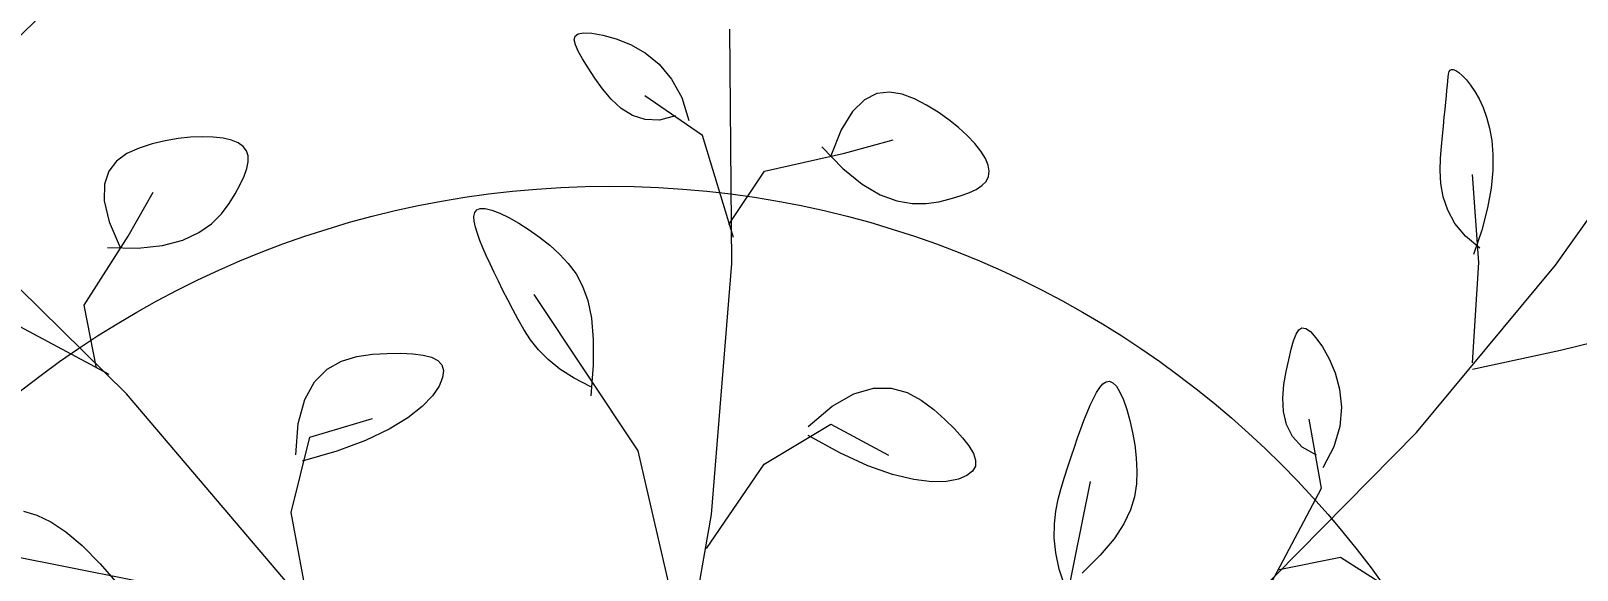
# Model space of a CAD drawing. Header units: centimetres. Extents: x -26724 to 60145, y -23645 to 6771.
# Drawn here: x -19266.5 to -19217.23, y 1058.1 to 1075.28 of the extents above; entities that cross this region are included whole.
import ezdxf

# ---------------------------------------------------------------- set-up
doc = ezdxf.new("R2010")
doc.units = ezdxf.units.CM
doc.linetypes.add('AUSGEZOGEN', pattern=[0])
doc.linetypes.add('PUNKT2_S9', pattern=[0.35, 0.15, -0.1, 0, -0.1])
doc.layers.add('4.KOTE', color=88, linetype='Continuous', lineweight=15)
doc.layers.add('Moebel', color=252, linetype='PUNKT2_S9', lineweight=13)
doc.styles.get("Standard").update_dxf_attribs({"font": 'calibri.ttf'})
doc.dimstyles.new('ja 1 50', dxfattribs={"dimtxt": 10, "dimasz": 5, "dimexe": 5, "dimexo": 5, "dimgap": 1, "dimtad": 1, "dimdec": 0, "dimtxsty": 'Standard', "dimblk": 'ARCHTICK', "dimcen": 2.5, "dimclrd": 256, "dimclrt": 7, "dimadec": 0, "dimazin": 0, "dimtfac": 1, "dimtdec": 0, "dimtix": 1, "dimtmove": 1, "dimatfit": 3, "dimldrblk": 'ARCHTICK', "dimfxl": 10, "dimfxlon": 1, "dimlwd": 0, "dimlwe": 9, "dimarcsym": 0})

# ---------------------------------------------------------------- blocks, each defined once
blk = doc.blocks.new('ggggt')
at = {"layer": 'Moebel', "color": 91, "linetype": 'AUSGEZOGEN', "lineweight": 18, "transparency": 33554687}
for p, q in [((1566.739, 2025.265, 13.5), (1566.915, 2025.296, 13.5)), ((1566.915, 2025.296, 13.5), (1567.178, 2025.282, 13.5)), ((1567.178, 2025.282, 13.5), (1567.53, 2025.223, 13.5)), ((1571.64, 2017.939, 13.5), (1571.575, 2025.413, 13.5)), ((1566.615, 2025.073, 13.5), (1566.641, 2025.19, 13.5)), ((1566.652, 2024.912, 13.5), (1566.615, 2025.073, 13.5)), ((1566.641, 2025.19, 13.5), (1566.739, 2025.265, 13.5)), ((1566.743, 2024.708, 13.5), (1566.652, 2024.912, 13.5)), ((1567.53, 2025.223, 13.5), (1567.949, 2025.107, 13.5)), ((1567.949, 2025.107, 13.5), (1568.406, 2024.921, 13.5)), ((1568.406, 2024.921, 13.5), (1568.872, 2024.653, 13.5)), ((1566.882, 2024.462, 13.5), (1566.743, 2024.708, 13.5)), ((1567.059, 2024.174, 13.5), (1566.882, 2024.462, 13.5)), ((1568.872, 2024.653, 13.5), (1569.32, 2024.29, 13.5)), ((1567.27, 2023.848, 13.5), (1567.059, 2024.174, 13.5)), ((1567.513, 2023.507, 13.5), (1567.27, 2023.848, 13.5)), ((1569.32, 2024.29, 13.5), (1569.72, 2023.819, 13.5)), ((1569.72, 2023.819, 13.5), (1570.045, 2023.228, 13.5)), ((1594.454, 2023.763, 13.5), (1594.466, 2023.883, 13.5)), ((1594.466, 2023.883, 13.5), (1594.48, 2023.981, 13.5)), ((1594.48, 2023.981, 13.5), (1594.501, 2024.056, 13.5)), ((1594.501, 2024.056, 13.5), (1594.531, 2024.106, 13.5)), ((1594.531, 2024.106, 13.5), (1594.574, 2024.129, 13.5)), ((1594.574, 2024.129, 13.5), (1594.632, 2024.124, 13.5)), ((1594.632, 2024.124, 13.5), (1594.71, 2024.089, 13.5)), ((1594.71, 2024.089, 13.5), (1594.807, 2024.024, 13.5)), ((1594.807, 2024.024, 13.5), (1594.922, 2023.926, 13.5)), ((1594.922, 2023.926, 13.5), (1595.049, 2023.795, 13.5)), ((1567.794, 2023.178, 13.5), (1567.513, 2023.507, 13.5)), ((1576.262, 2023.355, 13.5), (1575.867, 2023.158, 13.5)), ((1576.663, 2023.406, 13.5), (1576.262, 2023.355, 13.5)), ((1577.066, 2023.341, 13.5), (1576.663, 2023.406, 13.5)), ((1577.462, 2023.193, 13.5), (1577.066, 2023.341, 13.5)), ((1594.412, 2023.283, 13.5), (1594.429, 2023.463, 13.5)), ((1594.429, 2023.463, 13.5), (1594.443, 2023.623, 13.5)), ((1594.443, 2023.623, 13.5), (1594.454, 2023.763, 13.5)), ((1595.049, 2023.795, 13.5), (1595.183, 2023.629, 13.5)), ((1595.183, 2023.629, 13.5), (1595.32, 2023.429, 13.5)), ((1595.32, 2023.429, 13.5), (1595.453, 2023.192, 13.5)), ((1568.113, 2022.887, 13.5), (1567.794, 2023.178, 13.5)), ((1568.475, 2022.661, 13.5), (1568.113, 2022.887, 13.5)), ((1570.7, 2022.019, 13.5), (1568.862, 2023.29, 13.5)), ((1570.045, 2023.228, 13.5), (1570.265, 2022.503, 13.5)), ((1575.867, 2023.158, 13.5), (1575.486, 2022.783, 13.5)), ((1577.846, 2022.993, 13.5), (1577.462, 2023.193, 13.5)), ((1578.211, 2022.767, 13.5), (1577.846, 2022.993, 13.5)), ((1594.345, 2022.603, 13.5), (1594.37, 2022.855, 13.5)), ((1594.37, 2022.855, 13.5), (1594.392, 2023.081, 13.5)), ((1594.392, 2023.081, 13.5), (1594.412, 2023.283, 13.5)), ((1595.453, 2023.192, 13.5), (1595.58, 2022.919, 13.5)), ((1595.58, 2022.919, 13.5), (1595.694, 2022.607, 13.5)), ((1597.891, 2017.891, 13.5), (1601.589, 2023.089, 13.5)), ((1568.882, 2022.528, 13.5), (1568.475, 2022.661, 13.5)), ((1569.336, 2022.513, 13.5), (1568.882, 2022.528, 13.5)), ((1569.84, 2022.644, 13.5), (1569.336, 2022.513, 13.5)), ((1575.486, 2022.783, 13.5), (1575.125, 2022.199, 13.5)), ((1578.553, 2022.526, 13.5), (1578.211, 2022.767, 13.5)), ((1578.865, 2022.275, 13.5), (1578.553, 2022.526, 13.5)), ((1594.318, 2022.323, 13.5), (1594.345, 2022.603, 13.5)), ((1595.694, 2022.607, 13.5), (1595.791, 2022.255, 13.5)), ((1553.579, 2021.851, 13.5), (1553.16, 2021.752, 13.5)), ((1553.991, 2021.922, 13.5), (1553.579, 2021.851, 13.5)), ((1554.389, 2021.965, 13.5), (1553.991, 2021.922, 13.5)), ((1554.766, 2021.982, 13.5), (1554.389, 2021.965, 13.5)), ((1555.114, 2021.972, 13.5), (1554.766, 2021.982, 13.5)), ((1555.426, 2021.935, 13.5), (1555.114, 2021.972, 13.5)), ((1555.693, 2021.873, 13.5), (1555.426, 2021.935, 13.5)), ((1555.909, 2021.786, 13.5), (1555.693, 2021.873, 13.5)), ((1571.688, 2018.766, 13.5), (1570.7, 2022.019, 13.5)), ((1575.125, 2022.199, 13.5), (1574.791, 2021.375, 13.5)), ((1575.227, 2021.457, 13.5), (1576.784, 2021.883, 13.5)), ((1579.143, 2022.02, 13.5), (1578.865, 2022.275, 13.5)), ((1579.382, 2021.766, 13.5), (1579.143, 2022.02, 13.5)), ((1594.259, 2021.674, 13.5), (1594.29, 2022.014, 13.5)), ((1594.29, 2022.014, 13.5), (1594.318, 2022.323, 13.5)), ((1595.791, 2022.255, 13.5), (1595.861, 2021.859, 13.5)), ((1595.861, 2021.859, 13.5), (1595.898, 2021.412, 13.5)), ((1552.362, 2021.447, 13.5), (1552.032, 2021.208, 13.5)), ((1552.747, 2021.623, 13.5), (1552.362, 2021.447, 13.5)), ((1553.16, 2021.752, 13.5), (1552.747, 2021.623, 13.5)), ((1556.067, 2021.673, 13.5), (1555.909, 2021.786, 13.5)), ((1556.17, 2021.535, 13.5), (1556.067, 2021.673, 13.5)), ((1556.22, 2021.372, 13.5), (1556.17, 2021.535, 13.5)), ((1556.221, 2021.183, 13.5), (1556.22, 2021.372, 13.5)), ((1572.68, 2020.889, 13.5), (1575.227, 2021.457, 13.5)), ((1574.508, 2021.658, 13.5), (1575.174, 2020.967, 13.5)), ((1579.577, 2021.52, 13.5), (1579.382, 2021.766, 13.5)), ((1579.722, 2021.287, 13.5), (1579.577, 2021.52, 13.5)), ((1594.23, 2021.303, 13.5), (1594.259, 2021.674, 13.5)), ((1595.898, 2021.412, 13.5), (1595.892, 2020.91, 13.5)), ((1551.784, 2020.889, 13.5), (1551.644, 2020.47, 13.5)), ((1552.032, 2021.208, 13.5), (1551.784, 2020.889, 13.5)), ((1556.092, 2020.727, 13.5), (1556.178, 2020.968, 13.5)), ((1556.178, 2020.968, 13.5), (1556.221, 2021.183, 13.5)), ((1571.547, 2019.19, 13.5), (1572.68, 2020.889, 13.5)), ((1575.174, 2020.967, 13.5), (1575.795, 2020.469, 13.5)), ((1579.813, 2021.073, 13.5), (1579.722, 2021.287, 13.5)), ((1579.845, 2020.881, 13.5), (1579.813, 2021.073, 13.5)), ((1579.82, 2020.711, 13.5), (1579.845, 2020.881, 13.5)), ((1594.217, 2020.906, 13.5), (1594.23, 2021.303, 13.5)), ((1594.238, 2020.492, 13.5), (1594.217, 2020.906, 13.5)), ((1595.892, 2020.91, 13.5), (1595.836, 2020.345, 13.5)), ((1551.644, 2020.47, 13.5), (1551.64, 2019.936, 13.5)), ((1555.809, 2020.167, 13.5), (1555.968, 2020.46, 13.5)), ((1555.968, 2020.46, 13.5), (1556.092, 2020.727, 13.5)), ((1575.795, 2020.469, 13.5), (1576.37, 2020.135, 13.5)), ((1579.425, 2020.305, 13.5), (1579.608, 2020.426, 13.5)), ((1579.608, 2020.426, 13.5), (1579.74, 2020.56, 13.5)), ((1579.74, 2020.56, 13.5), (1579.82, 2020.711, 13.5)), ((1594.311, 2020.068, 13.5), (1594.238, 2020.492, 13.5)), ((1595.443, 2017.975, 13.5), (1595.243, 2020.774, 13.5)), ((1551.64, 2019.936, 13.5), (1551.798, 2019.268, 13.5)), ((1552.395, 2018.814, 13.5), (1553.194, 2020.216, 13.5)), ((1555.615, 2019.85, 13.5), (1555.809, 2020.167, 13.5)), ((1576.37, 2020.135, 13.5), (1576.901, 2019.94, 13.5)), ((1576.901, 2019.94, 13.5), (1577.389, 2019.855, 13.5)), ((1577.834, 2019.855, 13.5), (1578.237, 2019.912, 13.5)), ((1578.237, 2019.912, 13.5), (1578.598, 2019.999, 13.5)), ((1578.598, 2019.999, 13.5), (1578.917, 2020.094, 13.5)), ((1578.917, 2020.094, 13.5), (1579.194, 2020.195, 13.5)), ((1579.194, 2020.195, 13.5), (1579.425, 2020.305, 13.5)), ((1594.454, 2019.642, 13.5), (1594.311, 2020.068, 13.5)), ((1595.836, 2020.345, 13.5), (1595.72, 2019.714, 13.5)), ((1555.056, 2019.211, 13.5), (1555.371, 2019.525, 13.5)), ((1555.371, 2019.525, 13.5), (1555.615, 2019.85, 13.5)), ((1563.421, 2019.44, 13.5), (1563.446, 2019.563, 13.5)), ((1563.431, 2019.286, 13.5), (1563.421, 2019.44, 13.5)), ((1563.446, 2019.563, 13.5), (1563.51, 2019.649, 13.5)), ((1563.51, 2019.649, 13.5), (1563.619, 2019.693, 13.5)), ((1563.619, 2019.693, 13.5), (1563.778, 2019.691, 13.5)), ((1563.778, 2019.691, 13.5), (1563.99, 2019.64, 13.5)), ((1563.99, 2019.64, 13.5), (1564.246, 2019.543, 13.5)), ((1564.246, 2019.543, 13.5), (1564.537, 2019.404, 13.5)), ((1564.537, 2019.404, 13.5), (1564.852, 2019.228, 13.5)), ((1577.389, 2019.855, 13.5), (1577.834, 2019.855, 13.5)), ((1594.684, 2019.221, 13.5), (1594.454, 2019.642, 13.5)), ((1595.72, 2019.714, 13.5), (1595.537, 2019.009, 13.5)), ((1552.346, 2013.79, 13.5), (1547.015, 2019.03, 13.5)), ((1551.798, 2019.268, 13.5), (1552.144, 2018.448, 13.5)), ((1554.137, 2018.688, 13.5), (1554.651, 2018.926, 13.5)), ((1554.651, 2018.926, 13.5), (1555.056, 2019.211, 13.5)), ((1563.469, 2019.104, 13.5), (1563.431, 2019.286, 13.5)), ((1563.531, 2018.9, 13.5), (1563.469, 2019.104, 13.5)), ((1563.612, 2018.677, 13.5), (1563.531, 2018.9, 13.5)), ((1564.852, 2019.228, 13.5), (1565.181, 2019.019, 13.5)), ((1565.181, 2019.019, 13.5), (1565.513, 2018.783, 13.5)), ((1595.019, 2018.813, 13.5), (1594.684, 2019.221, 13.5)), ((1595.537, 2019.009, 13.5), (1595.277, 2018.226, 13.5)), ((1550.995, 2016.612, 13.5), (1552.395, 2018.814, 13.5)), ((1551.744, 2018.448, 13.5), (1552.704, 2018.431, 13.5)), ((1552.704, 2018.431, 13.5), (1553.495, 2018.517, 13.5)), ((1553.495, 2018.517, 13.5), (1554.137, 2018.688, 13.5)), ((1563.707, 2018.441, 13.5), (1563.612, 2018.677, 13.5)), ((1563.814, 2018.192, 13.5), (1563.707, 2018.441, 13.5)), ((1565.513, 2018.783, 13.5), (1565.838, 2018.522, 13.5)), ((1565.838, 2018.522, 13.5), (1566.146, 2018.243, 13.5)), ((1595.477, 2018.426, 13.5), (1595.019, 2018.813, 13.5)), ((1563.932, 2017.931, 13.5), (1563.814, 2018.192, 13.5)), ((1564.061, 2017.659, 13.5), (1563.932, 2017.931, 13.5)), ((1566.146, 2018.243, 13.5), (1566.428, 2017.945, 13.5)), ((1566.428, 2017.945, 13.5), (1566.676, 2017.613, 13.5)), ((1570.993, 2009.943, 13.5), (1571.64, 2017.939, 13.5)), ((1593.455, 2012.56, 13.5), (1597.891, 2017.891, 13.5)), ((1595.243, 2014.777, 13.5), (1595.443, 2017.975, 13.5)), ((1564.199, 2017.377, 13.5), (1564.061, 2017.659, 13.5)), ((1566.676, 2017.613, 13.5), (1566.884, 2017.224, 13.5)), ((1564.345, 2017.085, 13.5), (1564.199, 2017.377, 13.5)), ((1564.499, 2016.783, 13.5), (1564.345, 2017.085, 13.5)), ((1568.658, 2011.972, 13.5), (1565.338, 2016.956, 13.5)), ((1566.884, 2017.224, 13.5), (1567.049, 2016.76, 13.5)), ((1551.395, 2014.609, 13.5), (1550.995, 2016.612, 13.5)), ((1564.659, 2016.473, 13.5), (1564.499, 2016.783, 13.5)), ((1564.827, 2016.156, 13.5), (1564.659, 2016.473, 13.5)), ((1567.049, 2016.76, 13.5), (1567.162, 2016.199, 13.5)), ((1551.795, 2014.409, 13.5), (1548.796, 2016.011, 13.5)), ((1565.013, 2015.835, 13.5), (1564.827, 2016.156, 13.5)), ((1567.162, 2016.199, 13.5), (1567.22, 2015.52, 13.5)), ((1565.227, 2015.513, 13.5), (1565.013, 2015.835, 13.5)), ((1565.482, 2015.194, 13.5), (1565.227, 2015.513, 13.5)), ((1567.22, 2015.52, 13.5), (1567.216, 2014.704, 13.5)), ((1589.465, 2015.207, 13.5), (1589.541, 2015.478, 13.5)), ((1589.541, 2015.478, 13.5), (1589.62, 2015.687, 13.5)), ((1589.62, 2015.687, 13.5), (1589.708, 2015.827, 13.5)), ((1589.708, 2015.827, 13.5), (1589.809, 2015.891, 13.5)), ((1589.809, 2015.891, 13.5), (1589.931, 2015.875, 13.5)), ((1589.931, 2015.875, 13.5), (1590.077, 2015.772, 13.5)), ((1590.077, 2015.772, 13.5), (1590.254, 2015.577, 13.5)), ((1590.254, 2015.577, 13.5), (1590.461, 2015.286, 13.5)), ((1598.046, 2015.177, 13.5), (1600.449, 2015.776, 13.5)), ((1559.2, 2014.83, 13.5), (1559.688, 2014.98, 13.5)), ((1559.688, 2014.98, 13.5), (1560.182, 2015.052, 13.5)), ((1560.182, 2015.052, 13.5), (1560.657, 2015.077, 13.5)), ((1560.657, 2015.077, 13.5), (1561.089, 2015.081, 13.5)), ((1561.089, 2015.081, 13.5), (1561.472, 2015.065, 13.5)), ((1561.472, 2015.065, 13.5), (1561.798, 2015.025, 13.5)), ((1561.798, 2015.025, 13.5), (1562.065, 2014.956, 13.5)), ((1562.065, 2014.956, 13.5), (1562.265, 2014.855, 13.5)), ((1565.79, 2014.88, 13.5), (1565.482, 2015.194, 13.5)), ((1589.386, 2014.877, 13.5), (1589.465, 2015.207, 13.5)), ((1590.461, 2015.286, 13.5), (1590.675, 2014.908, 13.5)), ((1595.243, 2014.577, 13.5), (1598.046, 2015.177, 13.5)), ((1558.343, 2014.175, 13.5), (1558.743, 2014.573, 13.5)), ((1558.743, 2014.573, 13.5), (1559.2, 2014.83, 13.5)), ((1562.265, 2014.855, 13.5), (1562.395, 2014.716, 13.5)), ((1562.395, 2014.716, 13.5), (1562.449, 2014.536, 13.5)), ((1562.449, 2014.536, 13.5), (1562.423, 2014.31, 13.5)), ((1566.162, 2014.576, 13.5), (1565.79, 2014.88, 13.5)), ((1566.609, 2014.286, 13.5), (1566.162, 2014.576, 13.5)), ((1567.216, 2014.704, 13.5), (1567.145, 2013.729, 13.5)), ((1589.236, 2014.085, 13.5), (1589.305, 2014.498, 13.5)), ((1589.305, 2014.498, 13.5), (1589.386, 2014.877, 13.5)), ((1590.675, 2014.908, 13.5), (1590.867, 2014.453, 13.5)), ((1590.867, 2014.453, 13.5), (1591.007, 2013.934, 13.5)), ((1558.026, 2013.608, 13.5), (1558.343, 2014.175, 13.5)), ((1562.309, 2014.036, 13.5), (1562.095, 2013.724, 13.5)), ((1562.423, 2014.31, 13.5), (1562.309, 2014.036, 13.5)), ((1567.145, 2014.012, 13.5), (1566.609, 2014.286, 13.5)), ((1575.528, 2013.793, 13.5), (1576.153, 2013.97, 13.5)), ((1576.153, 2013.97, 13.5), (1576.717, 2013.968, 13.5)), ((1576.717, 2013.968, 13.5), (1577.222, 2013.827, 13.5)), ((1583.263, 2013.831, 13.5), (1583.364, 2013.987, 13.5)), ((1583.364, 2013.987, 13.5), (1583.467, 2014.103, 13.5)), ((1583.467, 2014.103, 13.5), (1583.571, 2014.172, 13.5)), ((1583.571, 2014.172, 13.5), (1583.677, 2014.187, 13.5)), ((1583.677, 2014.187, 13.5), (1583.785, 2014.141, 13.5)), ((1583.785, 2014.141, 13.5), (1583.896, 2014.028, 13.5)), ((1583.896, 2014.028, 13.5), (1584.01, 2013.842, 13.5)), ((1589.201, 2013.653, 13.5), (1589.236, 2014.085, 13.5)), ((1557.543, 2007.679, 13.5), (1552.346, 2013.79, 13.5)), ((1557.817, 2012.84, 13.5), (1558.026, 2013.608, 13.5)), ((1562.095, 2013.724, 13.5), (1561.768, 2013.383, 13.5)), ((1574.837, 2013.398, 13.5), (1575.528, 2013.793, 13.5)), ((1577.222, 2013.827, 13.5), (1577.673, 2013.588, 13.5)), ((1577.673, 2013.588, 13.5), (1578.073, 2013.289, 13.5)), ((1583.062, 2013.428, 13.5), (1583.162, 2013.642, 13.5)), ((1583.162, 2013.642, 13.5), (1583.263, 2013.831, 13.5)), ((1584.01, 2013.842, 13.5), (1584.122, 2013.592, 13.5)), ((1584.122, 2013.592, 13.5), (1584.23, 2013.288, 13.5)), ((1589.222, 2013.222, 13.5), (1589.201, 2013.653, 13.5)), ((1591.007, 2013.934, 13.5), (1591.067, 2013.361, 13.5)), ((1558.192, 2012.406, 13.5), (1560.191, 2013.007, 13.5)), ((1561.313, 2013.025, 13.5), (1560.717, 2012.661, 13.5)), ((1561.768, 2013.383, 13.5), (1561.313, 2013.025, 13.5)), ((1574.076, 2012.744, 13.5), (1574.837, 2013.398, 13.5)), ((1578.073, 2013.289, 13.5), (1578.427, 2012.972, 13.5)), ((1578.427, 2012.972, 13.5), (1578.735, 2012.669, 13.5)), ((1582.861, 2012.942, 13.5), (1582.962, 2013.194, 13.5)), ((1582.962, 2013.194, 13.5), (1583.062, 2013.428, 13.5)), ((1584.23, 2013.288, 13.5), (1584.328, 2012.941, 13.5)), ((1589.318, 2012.806, 13.5), (1589.222, 2013.222, 13.5)), ((1590.437, 2010.779, 13.5), (1590.036, 2012.978, 13.5)), ((1591.067, 2013.361, 13.5), (1591.017, 2012.745, 13.5)), ((1557.742, 2011.84, 13.5), (1557.817, 2012.84, 13.5)), ((1560.717, 2012.661, 13.5), (1559.965, 2012.301, 13.5)), ((1572.672, 2011.551, 13.5), (1574.795, 2012.826, 13.5)), ((1574.795, 2012.826, 13.5), (1576.633, 2011.838, 13.5)), ((1578.735, 2012.669, 13.5), (1578.994, 2012.387, 13.5)), ((1582.659, 2012.391, 13.5), (1582.761, 2012.674, 13.5)), ((1582.761, 2012.674, 13.5), (1582.861, 2012.942, 13.5)), ((1584.328, 2012.941, 13.5), (1584.413, 2012.561, 13.5)), ((1584.413, 2012.561, 13.5), (1584.481, 2012.158, 13.5)), ((1588.216, 2007.229, 13.5), (1593.455, 2012.56, 13.5)), ((1589.511, 2012.424, 13.5), (1589.318, 2012.806, 13.5)), ((1591.017, 2012.745, 13.5), (1590.828, 2012.097, 13.5)), ((1557.592, 2010.004, 13.5), (1558.192, 2012.406, 13.5)), ((1559.965, 2012.301, 13.5), (1559.045, 2011.957, 13.5)), ((1575.08, 2011.906, 13.5), (1574.076, 2012.461, 13.5)), ((1578.994, 2012.387, 13.5), (1579.197, 2012.128, 13.5)), ((1579.197, 2012.128, 13.5), (1579.337, 2011.891, 13.5)), ((1582.454, 2011.783, 13.5), (1582.557, 2012.094, 13.5)), ((1582.557, 2012.094, 13.5), (1582.659, 2012.391, 13.5)), ((1584.481, 2012.158, 13.5), (1584.527, 2011.744, 13.5)), ((1589.821, 2012.093, 13.5), (1589.511, 2012.424, 13.5)), ((1590.271, 2011.829, 13.5), (1589.821, 2012.093, 13.5)), ((1590.828, 2012.097, 13.5), (1590.471, 2011.429, 13.5)), ((1559.045, 2011.957, 13.5), (1557.942, 2011.64, 13.5)), ((1569.9, 2006.571, 13.5), (1568.658, 2011.972, 13.5)), ((1570.83, 2008.862, 13.5), (1572.672, 2011.551, 13.5)), ((1575.974, 2011.498, 13.5), (1575.08, 2011.906, 13.5)), ((1576.76, 2011.221, 13.5), (1575.974, 2011.498, 13.5)), ((1579.4, 2011.487, 13.5), (1579.311, 2011.322, 13.5)), ((1579.337, 2011.891, 13.5), (1579.407, 2011.677, 13.5)), ((1579.407, 2011.677, 13.5), (1579.4, 2011.487, 13.5)), ((1582.35, 2011.461, 13.5), (1582.454, 2011.783, 13.5)), ((1584.527, 2011.744, 13.5), (1584.547, 2011.329, 13.5)), ((1577.439, 2011.057, 13.5), (1576.76, 2011.221, 13.5)), ((1578.014, 2010.988, 13.5), (1577.439, 2011.057, 13.5)), ((1578.486, 2010.998, 13.5), (1578.014, 2010.988, 13.5)), ((1578.859, 2011.068, 13.5), (1578.486, 2010.998, 13.5)), ((1579.133, 2011.181, 13.5), (1578.859, 2011.068, 13.5)), ((1579.311, 2011.322, 13.5), (1579.133, 2011.181, 13.5)), ((1581.889, 2005.119, 13.5), (1583.065, 2010.991, 13.5)), ((1582.139, 2010.786, 13.5), (1582.244, 2011.129, 13.5)), ((1582.244, 2011.129, 13.5), (1582.35, 2011.461, 13.5)), ((1584.547, 2011.329, 13.5), (1584.535, 2010.92, 13.5)), ((1582.043, 2010.428, 13.5), (1582.139, 2010.786, 13.5)), ((1584.475, 2010.509, 13.5), (1584.348, 2010.087, 13.5)), ((1584.535, 2010.92, 13.5), (1584.475, 2010.509, 13.5)), ((1588.835, 2007.78, 13.5), (1590.437, 2010.779, 13.5)), ((1549.066, 2010.049, 13.5), (1549.488, 2009.923, 13.5)), ((1581.921, 2009.642, 13.5), (1581.966, 2010.048, 13.5)), ((1581.966, 2010.048, 13.5), (1582.043, 2010.428, 13.5)), ((1584.348, 2010.087, 13.5), (1584.136, 2009.642, 13.5)), ((1549.488, 2009.923, 13.5), (1549.933, 2009.71, 13.5)), ((1549.933, 2009.71, 13.5), (1550.41, 2009.394, 13.5)), ((1558.192, 2006.8, 13.5), (1557.592, 2010.004, 13.5)), ((1569.494, 2001.472, 13.5), (1570.993, 2009.943, 13.5)), ((1581.917, 2009.203, 13.5), (1581.921, 2009.642, 13.5)), ((1584.136, 2009.642, 13.5), (1583.82, 2009.165, 13.5)), ((1550.41, 2009.394, 13.5), (1550.931, 2008.955, 13.5)), ((1581.965, 2008.725, 13.5), (1581.917, 2009.203, 13.5)), ((1583.82, 2009.165, 13.5), (1583.381, 2008.644, 13.5)), ((1554.456, 2007.463, 13.5), (1548.584, 2008.639, 13.5)), ((1550.931, 2008.955, 13.5), (1551.505, 2008.375, 13.5)), ((1582.076, 2008.203, 13.5), (1581.965, 2008.725, 13.5)), ((1583.381, 2008.644, 13.5), (1582.801, 2008.07, 13.5)), ((1589.035, 2008.18, 13.5), (1591.038, 2008.58, 13.5)), ((1591.038, 2008.58, 13.5), (1593.24, 2007.18, 13.5)), ((1551.505, 2008.375, 13.5), (1552.144, 2007.635, 13.5)), ((1582.261, 2007.631, 13.5), (1582.076, 2008.203, 13.5))]:
    blk.add_line(p, q, dxfattribs=at)
blk.add_circle((1567.746, 1990.122, 13.5), 30.281, dxfattribs=at)
blk = doc.blocks.new('_ArchTick')
at = {"color": 0, "linetype": 'ByBlock', "const_width": 0.15}
blk.add_lwpolyline([(-0.5, -0.5), (0.5, 0.5)], dxfattribs=at)
blk = doc.blocks.new('*D1667')
at = {"layer": '4.KOTE', "color": 0, "lineweight": 9, "transparency": 16777216}
for p, q in [((-19295.073, 2201.177), (-19295.073, 2187.862)), ((-19200.073, 2182.862), (-19200.073, 2197.862))]:
    blk.add_line(p, q, dxfattribs=at)
at = {"layer": '4.KOTE', "lineweight": 0, "transparency": 16777216}
blk.add_line((-19200.073, 2192.862), (-19295.073, 2192.862), dxfattribs=at)
at = {"layer": 'Defpoints', "color": 0, "transparency": 16777216}
for p in [(-19295.073, 2213.889, 13.5), (-19295.073, 2192.862), (-19200.073, 0, 13.5)]:
    blk.add_point(p, dxfattribs=at)
at = {"layer": '4.KOTE', "lineweight": 0, "transparency": 16777216, "xscale": 5, "yscale": 5, "zscale": 5, "rotation": 180}
blk.add_blockref('_ArchTick', (-19295.073, 2192.862), dxfattribs=at)
at = {"layer": '4.KOTE', "lineweight": 0, "transparency": 16777216, "xscale": 5, "yscale": 5, "zscale": 5}
blk.add_blockref('_ArchTick', (-19200.073, 2192.862), dxfattribs=at)
at = {"layer": '4.KOTE', "color": 7, "transparency": 16777216, "insert": (-19247.573, 2198.985), "char_height": 10, "attachment_point": 5}
blk.add_mtext('95', dxfattribs=at)
blk = doc.blocks.new('*D2039')
at = {"layer": '4.KOTE', "lineweight": 0, "transparency": 16777216}
for p in [(-19240.24, 1100.722), (-19279.509, 1062.948)]:
    blk.add_line(p, (-19254.534, 1086.972), dxfattribs=at)
at = {"layer": 'Defpoints', "color": 0, "transparency": 16777216}
for p in [(-19240.24, 1100.722, 13.5), (-19254.534, 1086.972, 13.5)]:
    blk.add_point(p, dxfattribs=at)
at = {"layer": '4.KOTE', "lineweight": 0, "transparency": 16777216, "xscale": 5, "yscale": 5, "zscale": 5, "rotation": 43.88872188394565}
blk.add_blockref('_ArchTick', (-19254.534, 1086.972), dxfattribs=at)
at = {"layer": '4.KOTE', "color": 7, "transparency": 16777216, "insert": (-19274.87, 1075.906), "char_height": 10, "attachment_point": 5, "rotation": 43.8887}
blk.add_mtext('R20', dxfattribs=at)

msp = doc.modelspace()

# ---------------------------------------------------------------- block references
msp.add_blockref('ggggt', (-20815.803, -950.076, 13.5))

# ---------------------------------------------------------------- dimensions: what is measured, and where the dimension line sits
at = {"layer": '4.KOTE'}
dim = msp.add_linear_dim(base=(-19295.073, 2192.862), p1=(-19200.073, 0, 13.5), p2=(-19295.073, 2213.889, 13.5), dimstyle='ja 1 50', dxfattribs=at)
dim.commit()
dim.dimension.update_dxf_attribs({"geometry": '*D1667', "text_midpoint": (-19247.573, 2198.985)})
dim = msp.add_radius_dim(center=(-19240.24, 1100.722, 13.5), mpoint=(-19254.534, 1086.972, 13.5), dimstyle='ja 1 50', dxfattribs=at)
dim.commit()
dim.dimension.update_dxf_attribs({"geometry": '*D2039', "text_midpoint": (-19274.87, 1075.906)})

doc.saveas('drawing.dxf')
